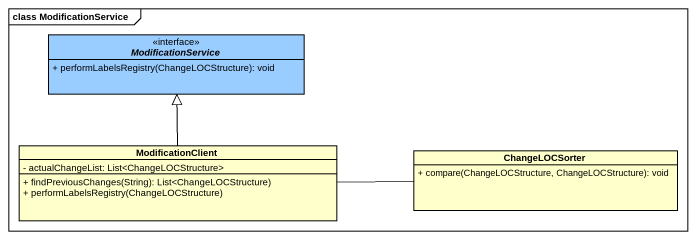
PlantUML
@startuml
mainframe class ModificationService
hide circle
hide empty members
skinparam classAttributeIconSize 0
abstract class ModificationService <<interface>> #99CCFF {
  + performLabelsRegistry(ChangeLOCStructure): void
}
class ModificationClient {
  - actualChangeList: List<ChangeLOCStructure>
  + findPreviousChanges(String): List<ChangeLOCStructure)
  + performLabelsRegistry(ChangeLOCStructure)
}
class ChangeLOCSorter {
  + compare(ChangeLOCStructure, ChangeLOCStructure): void
}
ModificationClient -up-|> ModificationService
ModificationClient -right- ChangeLOCSorter
@enduml
